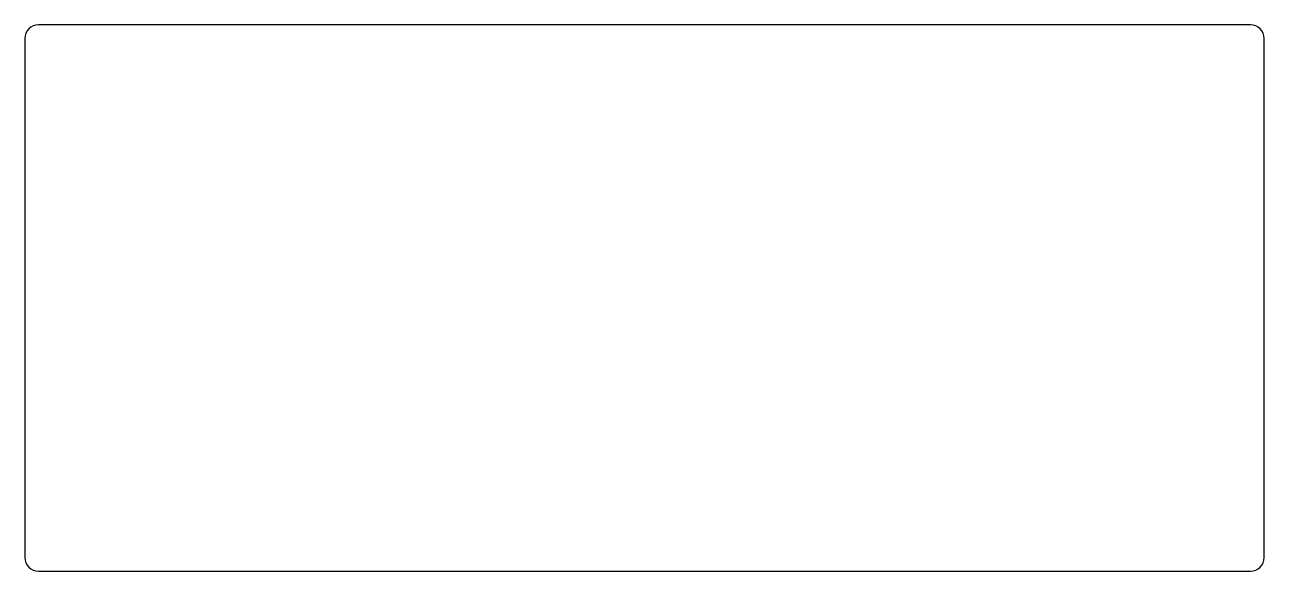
# Model space of a CAD drawing. Header units: millimetres. Extents: x -18 to 252, y -51 to 68.
import ezdxf

# ---------------------------------------------------------------- set-up
doc = ezdxf.new("R2010")
doc.units = ezdxf.units.MM

msp = doc.modelspace()

# ---------------------------------------------------------------- linework, layer by layer
for p, q in [((249, 68), (-15, 68)), ((-18, 65), (-18, -48)), ((252, -48), (252, 65)), ((-15, -51), (249, -51))]:
    msp.add_line(p, q)
for centre, start, end in [((-15, 65), 90, 180), ((249, 65), 0, 90), ((-15, -48), 180, 270), ((249, -48), 270, 360)]:
    msp.add_arc(centre, 3, start, end)

doc.saveas('drawing.dxf')
